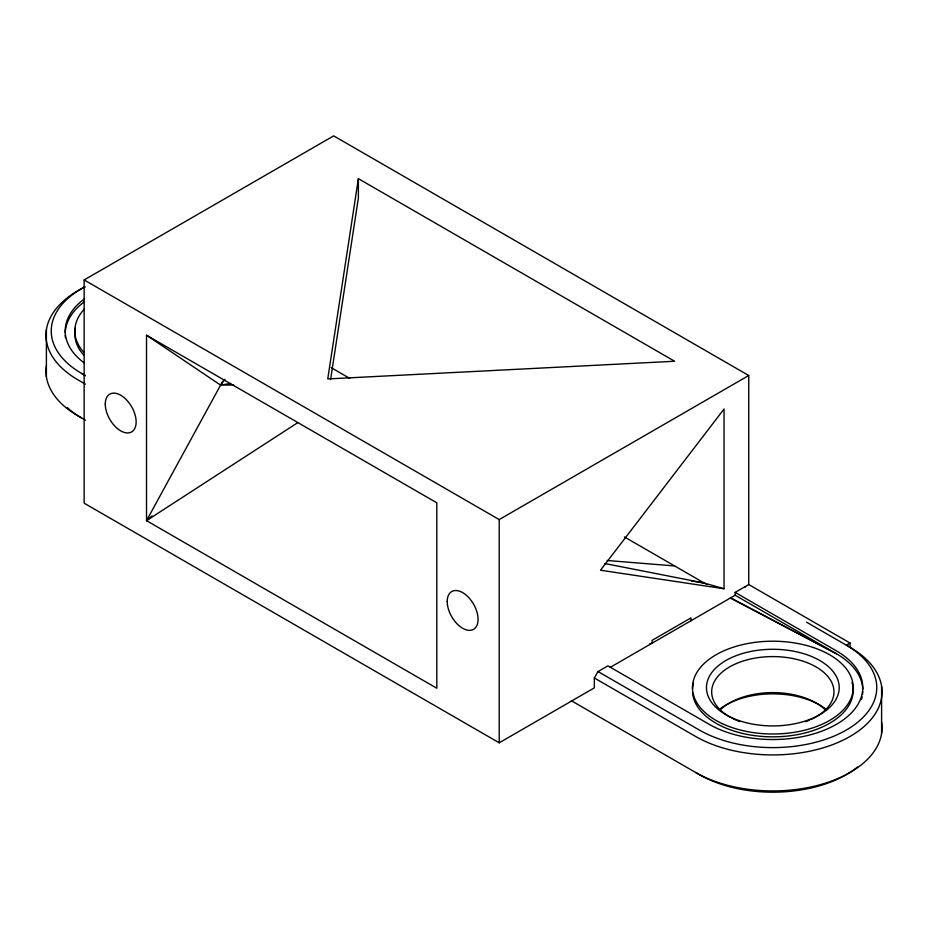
<?xml version="1.0" encoding="UTF-8"?>
<svg xmlns="http://www.w3.org/2000/svg" width="928" height="928" viewBox="0 0 928 928"><rect width="100%" height="100%" fill="white"/><g stroke="black" fill="none" stroke-linecap="round" stroke-linejoin="round"><path stroke-width="1.39" d="M358.382 178.663L327.746 378.937L674.621 361.247L358.382 178.663L358.382 197.919L330.588 379.598M222.674 381.304L146.52 520.654L436.821 688.251L436.821 502.814L146.52 335.217L146.52 520.654L297.853 422.588M735.15 592.389L748.745 584.547L748.745 375.515L333.674 135.871L84.146 279.943L84.146 503.173L499.206 742.806L594.326 687.892L594.326 677.974L598.026 671.559L607.91 665.852L709.212 724.327A89.97 51.945 0 0 0 836.441 724.327A89.97 51.945 0 0 0 836.441 650.876L735.15 592.389L735.15 595.242L610.288 667.325M224.924 379.32L220.644 385.143L146.52 335.217M146.52 520.654L152.041 515.968M84.146 279.943L499.206 519.576L748.745 375.515M594.326 677.974L695.617 736.461A109.191 63.034 0 0 0 850.036 736.461A109.191 63.034 0 0 0 850.036 647.303L850.036 643.023L846.324 645.169A103.948 60.018 0 0 1 846.324 730.034A103.948 60.018 0 0 1 699.329 730.034L598.026 671.559M649.67 643.893L652.129 643.174L652.129 640.32L690.931 617.92L690.931 620.774M230.596 383.403L220.644 385.143L233.694 384.969M607.144 560.5L674.621 565.941M724.037 588.758L600.497 570.21L724.037 409.028L724.037 588.758L704.271 583.051L604.87 563.54M691.383 581.032L704.271 583.051M730.301 598.038L836.441 653.73A89.97 51.945 0 0 1 862.773 689.179M730.661 597.829L836.441 653.73L735.15 595.242M748.745 584.547L850.036 643.023M745.033 586.682L745.636 587.03M806.548 622.201L850.036 647.303M331.203 367.662L349.728 378.369M624.428 536.952L706.742 584.478M84.831 286.822A103.948 60.018 0 0 0 81.676 373.439L85.422 375.596M85.469 384.192L77.964 379.854A109.191 63.034 0 0 1 84.993 286.984M85.492 420.222L77.964 415.872A109.191 63.034 0 0 1 46.4 365.806M571.335 700.721L699.329 774.613A103.948 60.018 0 0 0 857.484 767.004M81.676 373.439L85.399 375.643M881.6 686.384L881.6 733.387M499.206 519.576L499.206 742.806M46.4 329.788L46.4 376.791M84.518 363.161A89.97 51.945 0 0 1 84.518 298.839M83.566 352.06A80.365 46.4 0 0 1 84.552 308.862M862.773 691.72A89.97 51.945 0 0 1 862.553 694.272M862.124 696.812A89.97 51.945 0 0 1 861.474 699.341M65.447 337.676A89.97 51.945 0 0 1 65.227 335.124M65.227 332.584A89.97 51.945 0 0 1 84.518 301.693M83.566 354.914A80.365 46.4 0 0 1 75.458 327.967M730.881 717.564A61.144 35.299 0 0 1 730.429 666.443A61.144 35.299 0 0 1 818.89 668.67A61.144 35.299 0 0 1 810.747 719.571M809.506 720.128A61.144 35.299 0 0 1 805.597 721.682M739.732 721.566A61.144 35.299 0 0 1 732.18 718.249M720.789 709.363A61.144 35.299 0 0 1 825.781 710.256M719.78 709.131A66.387 38.326 0 0 1 825.874 709.131M852.008 682.509A80.365 46.4 0 0 1 781.828 736.554A80.365 46.4 0 0 1 692.578 692.88M692.52 688.727A80.365 46.4 0 0 1 693.46 683.194M881.6 722.402A109.191 63.034 0 0 1 818.972 785.03A109.191 63.034 0 0 1 695.617 772.467M81.676 418.018A103.948 60.018 0 0 1 67.315 407.647M447.203 601.53A21.843 12.609 60 0 0 470.357 630.344A21.843 12.609 60 0 0 470.357 599.453A21.843 12.609 60 0 0 447.203 601.53M105.27 404.109A21.843 12.609 60 0 0 128.424 432.924A21.843 12.609 60 0 0 128.424 402.044A21.843 12.609 60 0 0 105.27 404.109M722.251 723.654A80.365 46.4 0 0 0 852.206 694.863A80.365 46.4 0 0 0 744.024 644.287A80.365 46.4 0 0 0 722.251 723.654M733.41 718.434A66.387 38.326 0 0 0 838.796 691.894A66.387 38.326 0 0 0 746.286 652.477A66.387 38.326 0 0 0 733.41 718.434"/></g></svg>
